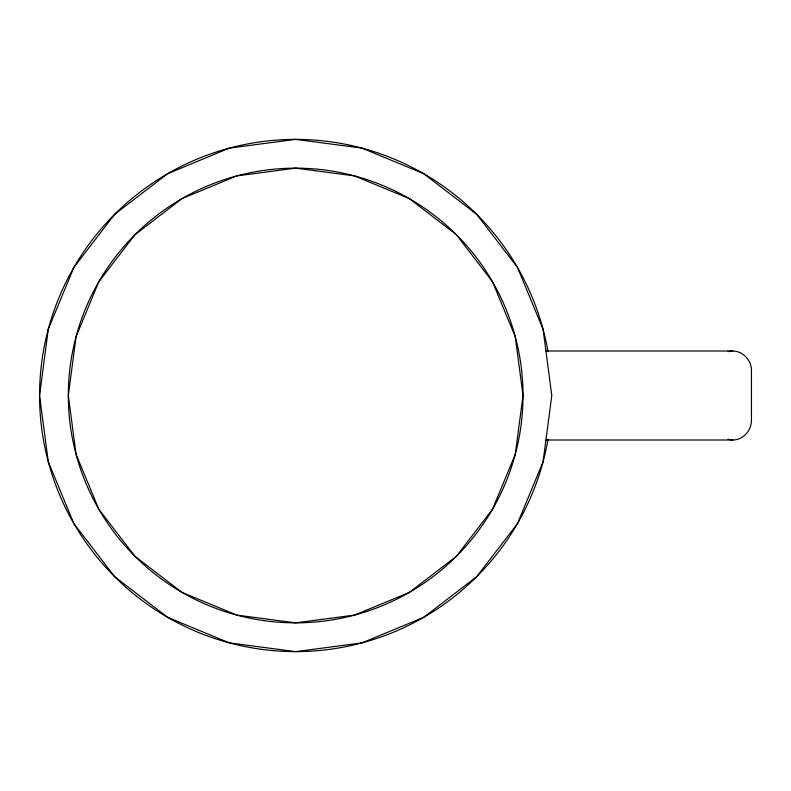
<?xml version="1.0" encoding="UTF-8"?>
<svg xmlns="http://www.w3.org/2000/svg" width="791" height="791" viewBox="0 0 791 791"><rect width="100%" height="100%" fill="white"/><g stroke="black" fill="none" stroke-linecap="round" stroke-linejoin="round"><path stroke-width="1.19" d="M728.056 351.679C739.882 348.159 751.816 358.867 751.45 370.781L751.45 420.219C751.559 430.353 743.263 439.984 732.862 440.004L545.938 440.004M545.938 350.996L732.862 350.996M728.056 439.321L732.862 440.004M548.034 439.232A256.126 256.126 0 0 1 155.145 609.624A256.126 256.126 0 0 1 155.145 181.376A256.126 256.126 0 0 1 548.034 351.768M48.281 329.214L39.55 395.5L48.281 461.786L73.86 523.563L114.566 576.609L167.613 617.306L229.38 642.895L295.676 651.626L361.962 642.895L423.729 617.306L476.775 576.609L517.482 523.563L543.071 461.786L551.792 395.5L543.071 329.214L517.482 267.437L476.775 214.391L423.729 173.694L361.962 148.105L295.676 139.374L229.38 148.105L167.613 173.694L114.566 214.391L73.86 267.437L48.281 329.214M76.074 336.659L68.323 395.5L76.074 454.341L98.786 509.177L134.915 556.261L181.999 592.39L236.825 615.101L295.676 622.843L354.516 615.101L409.343 592.39L456.427 556.261L492.556 509.177L515.267 454.341L523.019 395.5L515.267 336.659L492.556 281.823L456.427 234.739L409.343 198.61L354.516 175.899L295.676 168.157L236.825 175.899L181.999 198.61L134.915 234.739L98.786 281.823L76.074 336.659M181.999 592.39A227.343 227.343 0 0 0 523.019 395.5A227.343 227.343 0 0 0 181.999 198.61A227.343 227.343 0 0 0 181.999 592.39"/></g></svg>
